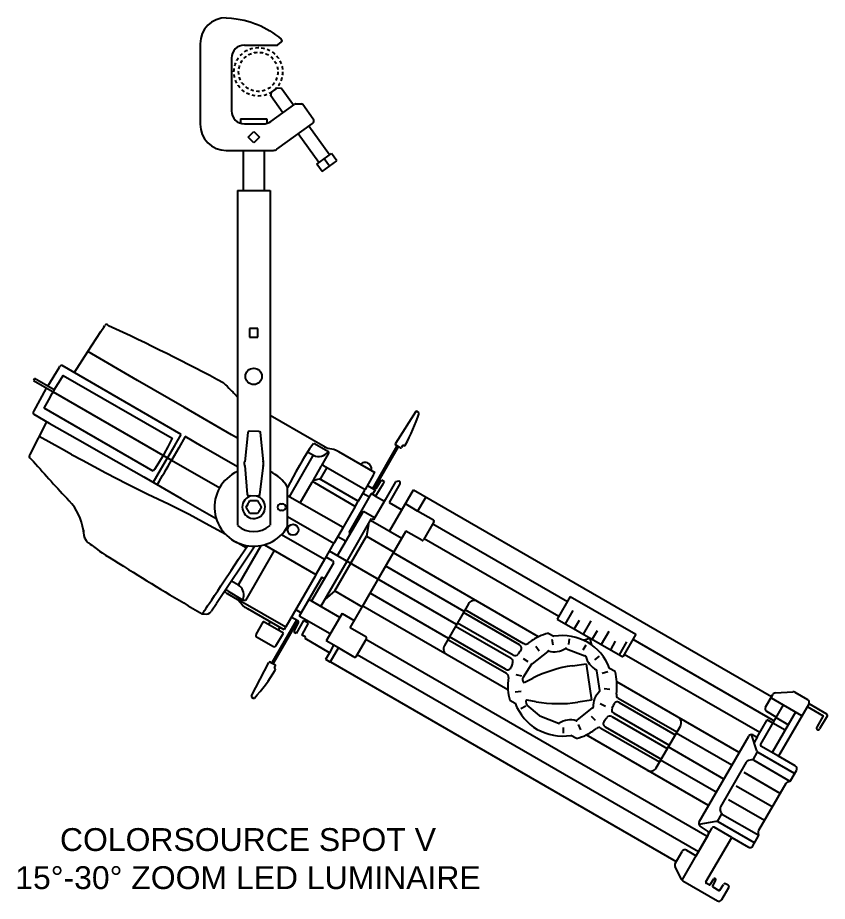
# Model space of a CAD drawing. Extents: x 5 to 346, y -5 to 215.
# Drawn here: x 7.89 to 38.89, y 102.77 to 136.63 of the extents above; entities that cross this region are included whole.
import ezdxf

# ---------------------------------------------------------------- set-up
doc = ezdxf.new("R2010")
doc.units = 0
doc.header["$LTSCALE"] = 0.5
doc.header["$MEASUREMENT"] = 0
doc.linetypes.add('CENTER', pattern=[2, 1.25, -0.25, 0.25, -0.25])
doc.linetypes.add('HIDDEN', pattern=[0.375, 0.25, -0.125])
doc.layers.get('0').update_dxf_attribs({"linetype": 'CONTINUOUS'})
doc.layers.add('RISER', color=7, linetype='CONTINUOUS')
doc.styles.add('ARIAL', font='arial.ttf')

# ---------------------------------------------------------------- blocks, each defined once
blk = doc.blocks.new('*U66')
at = {"layer": 'RISER'}
for p, q in [((-2.224, 1.075), (-2.224, -2.01)), ((-0.524, 1.025), (0.715, 1.025)), ((0.747, 1.037), (0.896, 1.145)), ((0.879, 1.246), (0.904, 1.213)), ((-1.024, 0.525), (-1.024, -1.495)), ((0.503, -0.78), (0.743, -0.607)), ((0.743, -0.607), (0.882, -0.63)), ((1.347, -1.275), (0.882, -0.63)), ((0.481, -0.92), (0.503, -0.78)), ((0.946, -1.565), (0.481, -0.92)), ((0.48, -1.9), (1.396, -1.24)), ((1.431, -1.229), (1.656, -1.229)), ((2.104, -1.808), (1.705, -1.254)), ((-0.674, -1.802), (0.326, -1.802)), ((-0.674, -1.802), (-0.674, -1.972)), ((-0.524, -1.995), (0.188, -1.995)), ((0.326, -1.802), (0.326, -1.972)), ((0.717, -2.962), (2.076, -1.983)), ((-0.38, -2.502), (-0.168, -2.29)), ((-0.168, -2.29), (0.045, -2.502)), ((2.724, -3.185), (1.932, -2.087)), ((-0.168, -2.715), (-0.38, -2.502)), ((0.045, -2.502), (-0.168, -2.715)), ((2.323, -3.475), (1.531, -2.376)), ((-1.224, -3.01), (0.571, -3.01)), ((-0.574, -3.01), (-0.574, -4.55)), ((0.226, -3.01), (0.226, -4.55)), ((2.239, -3.535), (2.807, -3.125)), ((2.728, -3.614), (2.523, -3.33)), ((3.012, -3.409), (2.807, -3.125)), ((2.444, -3.819), (2.239, -3.535)), ((2.444, -3.819), (3.012, -3.409)), ((-0.799, -4.55), (0.451, -4.55)), ((-0.799, -4.55), (-0.799, -17.374)), ((0.451, -4.55), (0.451, -17.374)), ((-6.022, -9.951), (-5.916, -9.788)), ((-5.916, -9.788), (-5.87, -9.716)), ((-5.727, -9.726), (-5.773, -9.696)), ((-6.518, -10.713), (-6.022, -9.951)), ((-0.01, -9.834), (-0.338, -9.834)), ((-0.338, -9.834), (-0.338, -10.162)), ((-0.01, -10.162), (-0.01, -9.834)), ((-0.338, -10.162), (-0.01, -10.162)), ((-7.046, -11.527), (-6.518, -10.713)), ((-8.057, -12.041), (-7.612, -11.309)), ((-7.612, -11.309), (-7.593, -11.278)), ((-2.954, -13.889), (-7.512, -11.257)), ((-8.562, -11.757), (-8.6, -11.822)), ((-8.6, -11.822), (-7.852, -12.254)), ((-8.56, -11.753), (-8.562, -11.757)), ((-7.81, -12.186), (-8.56, -11.753)), ((-8.597, -13.009), (-8.102, -12.115)), ((-7.809, -12.184), (-7.855, -12.258)), ((-8.613, -13.038), (-8.597, -13.009)), ((-8.59, -13.119), (-8.009, -13.456)), ((-4.018, -15.301), (-8.191, -12.891)), ((2.046, -14.08), (0.451, -13.16)), ((6.029, -13.019), (5.253, -14.243)), ((6.081, -13.007), (6.141, -13.045)), ((6.084, -13.009), (6.135, -13.041)), ((-8.736, -14.662), (-8.096, -13.405)), ((-0.398, -13.82), (-0.515, -14.941)), ((-0.399, -13.815), (-0.4, -13.815)), ((-0.399, -13.813), (-0.399, -13.813)), ((-0.337, -13.759), (0.015, -13.763)), ((-0.336, -13.759), (0.014, -13.763)), ((0.076, -13.817), (0.076, -13.818)), ((0.077, -13.82), (0.076, -13.82)), ((0.077, -13.82), (0.193, -14.941)), ((2.582, -14.39), (2.046, -14.08)), ((2.124, -14.223), (2.692, -14.551)), ((2.984, -14.489), (3.062, -14.534)), ((3.062, -14.534), (3.079, -14.544)), ((3.079, -14.544), (4.469, -15.346)), ((4.382, -15.958), (5.321, -14.331)), ((4.434, -15.988), (5.373, -14.361)), ((5.264, -14.295), (5.433, -14.402)), ((5.267, -14.297), (5.318, -14.329)), ((5.525, -14.327), (5.485, -14.391)), ((5.577, -14.316), (5.578, -14.316)), ((-8.763, -14.714), (-8.736, -14.662)), ((-8.749, -14.784), (-8.607, -14.927)), ((-3.318, -14.877), (-1.475, -15.941)), ((1.194, -16.277), (2.09, -14.724)), ((1.89, -14.561), (2.111, -14.689)), ((2.09, -14.724), (2.111, -14.689)), ((2.429, -15.081), (2.686, -14.636)), ((-0.513, -15.077), (-0.423, -16.192)), ((0.191, -15.077), (0.053, -16.196)), ((2.111, -15.644), (2.413, -15.12)), ((2.392, -15.579), (2.635, -15.158)), ((2.496, -15.078), (4.092, -16)), ((4.083, -14.962), (4.083, -14.963)), ((4.185, -14.984), (4.232, -15.011)), ((4.301, -15.089), (4.302, -15.088)), ((4.406, -15.456), (4.092, -16)), ((4.418, -15.434), (4.406, -15.456)), ((4.418, -15.434), (4.456, -15.368)), ((4.469, -15.346), (4.456, -15.368)), ((1.602, -16.513), (2.064, -15.714)), ((3.717, -16.648), (2.165, -15.752)), ((3.832, -16.449), (2.344, -15.59)), ((4.182, -15.843), (4.429, -15.985)), ((4.773, -15.791), (4.495, -16.253)), ((4.51, -15.965), (4.716, -15.631)), ((4.716, -15.631), (4.82, -15.691)), ((4.82, -15.691), (4.773, -15.791)), ((5.256, -15.713), (4.861, -16.395)), ((5.02, -16.496), (5.433, -15.782)), ((5.377, -15.68), (5.256, -15.713)), ((5.411, -15.7), (5.377, -15.68)), ((-0.424, -16.191), (-0.423, -16.191)), ((-0.423, -16.193), (-0.423, -16.192)), ((-0.01, -16.251), (-0.362, -16.248)), ((-0.011, -16.251), (-0.361, -16.247)), ((0.052, -16.196), (0.053, -16.196)), ((0.052, -16.197), (0.052, -16.198)), ((1.126, -17.424), (1.126, -15.927)), ((3.247, -17.462), (1.126, -16.238)), ((4.328, -16.156), (3.465, -17.65)), ((3.841, -16.433), (4.079, -16.021)), ((4.01, -16.142), (4.255, -16.283)), ((4.079, -16.021), (4.083, -16.015)), ((4.083, -16.015), (4.086, -16.009)), ((4.092, -16), (4.086, -16.009)), ((4.495, -16.253), (4.328, -16.156)), ((4.479, -16.014), (4.379, -16.186)), ((5.943, -16.019), (19.654, -23.935)), ((-0.462, -16.675), (-0.39, -16.55)), ((-0.318, -16.425), (-0.174, -16.425)), ((0.865, -16.55), (0.927, -16.55)), ((3.734, -16.619), (3.832, -16.449)), ((3.832, -16.449), (3.841, -16.433)), ((4.861, -16.395), (4.419, -17.161)), ((4.495, -16.253), (4.831, -16.447)), ((5.018, -16.501), (5.503, -16.781)), ((6.1, -16.826), (5.633, -16.556)), ((6.411, -16.289), (6.1, -16.826)), ((-0.029, -16.925), (-0.174, -16.925)), ((0.115, -16.675), (0.043, -16.8)), ((0.927, -16.8), (0.865, -16.8)), ((3.041, -18.532), (4.025, -16.827)), ((3.717, -16.648), (3.283, -17.4)), ((3.734, -16.619), (3.717, -16.648)), ((4.025, -16.827), (4.449, -17.072)), ((6.707, -17.176), (6.1, -16.826)), ((2.898, -18.067), (1.126, -17.045)), ((3.401, -18.741), (4.34, -17.115)), ((4.301, -17.182), (5.496, -17.872)), ((4.34, -17.115), (4.419, -17.161)), ((6.725, -17.244), (6.33, -17.928)), ((-6.711, -17.489), (-6.711, -17.459)), ((-6.695, -17.615), (-6.695, -17.577)), ((-6.695, -17.615), (-6.695, -17.577)), ((-6.695, -17.591), (-6.695, -17.615)), ((-6.695, -17.591), (-6.695, -17.615)), ((-6.692, -17.588), (-6.693, -17.565)), ((-6.693, -17.565), (-6.693, -17.615)), ((-6.693, -17.57), (-6.692, -17.588)), ((-6.692, -17.59), (-6.693, -17.57)), ((3.247, -17.462), (2.91, -18.047)), ((3.268, -17.426), (3.247, -17.462)), ((3.273, -17.418), (3.268, -17.426)), ((3.283, -17.4), (3.273, -17.418)), ((4.226, -17.344), (4.141, -17.794)), ((5.656, -17.596), (4.547, -19.517)), ((5.029, -17.602), (5.496, -17.872)), ((6.262, -17.946), (5.656, -17.596)), ((6.683, -17.318), (11.839, -20.295)), ((-6.693, -17.615), (-6.693, -17.652)), ((2.539, -18.688), (0.888, -17.735)), ((3.301, -17.961), (3.045, -17.813)), ((3.465, -17.65), (3.519, -17.682)), ((3.546, -18.824), (4.141, -17.794)), ((4.141, -17.794), (5.155, -18.38)), ((11.507, -20.871), (6.35, -17.893)), ((-0.127, -18.175), (-1.598, -20.372)), ((-0.461, -18.235), (-0.871, -18.002)), ((-0.74, -19.627), (0.111, -18.153)), ((-0.461, -18.235), (-0.401, -18.158)), ((0.234, -18.119), (2.21, -19.26)), ((2.56, -18.652), (2.898, -18.067)), ((2.905, -18.054), (2.898, -18.067)), ((2.91, -18.047), (2.905, -18.054)), ((0.614, -18.338), (-0.489, -20.248)), ((2.842, -18.729), (2.597, -18.588)), ((7.593, -21.178), (2.724, -18.368)), ((10.736, -21.642), (5.174, -18.43)), ((2.876, -18.818), (2.037, -20.272)), ((2.539, -18.688), (2.21, -19.26)), ((2.397, -20.48), (3.401, -18.741)), ((2.553, -18.665), (2.539, -18.688)), ((2.56, -18.652), (2.553, -18.665)), ((2.932, -19.888), (3.546, -18.824)), ((7.886, -20.67), (4.882, -18.935)), ((2.189, -19.296), (2.184, -19.304)), ((2.21, -19.26), (2.189, -19.296)), ((-0.761, -19.662), (-1.022, -19.511)), ((-0.74, -19.627), (-0.761, -19.662)), ((2.174, -19.322), (1.051, -21.266)), ((2.434, -19.355), (1.572, -20.849)), ((2.184, -19.304), (2.174, -19.322)), ((2.434, -19.355), (2.533, -19.412)), ((3.518, -21.299), (4.577, -19.465)), ((4.547, -19.517), (3.998, -20.468)), ((-1.19, -19.872), (-1.194, -19.87)), ((-0.589, -20.235), (-1.144, -19.914)), ((2.932, -19.888), (2.548, -20.219)), ((2.932, -19.888), (3.982, -20.495)), ((-1.186, -19.988), (-0.796, -20.213)), ((-0.822, -20.191), (-0.831, -20.184)), ((-0.675, -20.27), (1.051, -21.266)), ((3.124, -20.9), (1.938, -20.215)), ((7.286, -21.709), (4.282, -19.975)), ((11.949, -20.104), (11.45, -20.968)), ((11.949, -20.104), (14.455, -21.55)), ((-1.602, -20.378), (-1.795, -20.666)), ((-0.419, -20.563), (-0.497, -20.518)), ((-0.419, -20.563), (-0.497, -20.518)), ((-0.419, -20.563), (-0.402, -20.573)), ((0.988, -21.376), (-0.402, -20.573)), ((1.435, -20.602), (1.645, -20.723)), ((9.561, -23.677), (3.999, -20.465)), ((8.053, -20.381), (7.128, -21.983)), ((10.172, -21.908), (7.922, -20.608)), ((12.045, -20.638), (11.753, -21.143)), ((-2.144, -20.765), (-2.07, -20.769)), ((-2.142, -20.762), (-2.143, -20.763)), ((1.515, -21.034), (1.267, -20.892)), ((2.758, -21.534), (1.572, -20.849)), ((3.209, -20.754), (3.677, -21.024)), ((10.009, -21.958), (7.859, -20.717)), ((11.45, -20.968), (13.956, -22.415)), ((0.191, -21.06), (-0.086, -21.56)), ((0.966, -21.507), (0.191, -21.06)), ((0.455, -21.068), (0.392, -21.176)), ((1.467, -21.007), (0.522, -22.642)), ((1.518, -21.037), (0.574, -22.672)), ((0.827, -21.283), (0.764, -21.391)), ((1, -21.354), (1.039, -21.288)), ((1.051, -21.266), (1.039, -21.288)), ((1.384, -21.413), (1.538, -21.114)), ((1.739, -21.023), (1.453, -21.518)), ((1.918, -21.127), (1.664, -21.567)), ((1.918, -21.127), (1.739, -21.023)), ((4.124, -21.649), (3.518, -21.299)), ((9.682, -22.476), (7.553, -21.247)), ((9.757, -22.346), (7.628, -21.117)), ((12.286, -21.018), (12.099, -21.343)), ((12.736, -21.037), (12.444, -21.542)), ((-0.061, -21.642), (0.587, -22.016)), ((0.671, -21.996), (0.966, -21.507)), ((1, -21.354), (0.988, -21.376)), ((1.453, -21.518), (1.407, -21.492)), ((1.791, -21.714), (1.823, -21.659)), ((9.471, -22.889), (7.322, -21.648)), ((11.107, -21.504), (11.319, -21.626)), ((12.977, -21.417), (12.79, -21.741)), ((13.427, -21.436), (13.135, -21.941)), ((14.455, -21.55), (13.956, -22.415)), ((2.724, -22.253), (1.791, -21.714)), ((3.073, -22.07), (2.605, -21.8)), ((2.886, -21.962), (2.724, -22.253)), ((3.747, -22.402), (4.142, -21.718)), ((17.191, -29.297), (4.122, -21.752)), ((9.509, -23.055), (7.259, -21.756)), ((11.298, -21.963), (11.25, -21.748)), ((11.888, -21.943), (11.921, -21.725)), ((12.436, -21.779), (12.697, -21.701)), ((12.445, -22.139), (12.555, -21.948)), ((12.697, -21.701), (12.761, -21.967)), ((13.668, -21.816), (13.481, -22.14)), ((13.826, -22.34), (14.118, -21.835)), ((14.345, -21.741), (19.751, -24.863)), ((2.724, -22.253), (2.58, -22.513)), ((2.758, -22.616), (3.073, -22.07)), ((2.763, -22.607), (3.073, -22.07)), ((3.679, -22.42), (3.073, -22.07)), ((3.79, -22.328), (16.858, -29.873)), ((11.086, -22.205), (10.49, -22.678)), ((10.755, -22.196), (10.632, -22.012)), ((11.8, -22.1), (12.507, -22.38)), ((19.202, -25.313), (14.012, -22.317)), ((-0.26, -23.912), (0.412, -22.627)), ((0.463, -22.611), (0.64, -22.704)), ((0.466, -22.613), (0.519, -22.641)), ((2.758, -22.616), (2.58, -22.513)), ((2.758, -22.616), (2.583, -22.515)), ((2.763, -22.607), (16.006, -30.254)), ((10.334, -22.609), (10.153, -22.483)), ((12.027, -22.752), (12.554, -22.674)), ((12.554, -22.674), (12.761, -24.074)), ((12.893, -22.524), (13.065, -22.386)), ((0.621, -22.821), (0.656, -22.755)), ((0.637, -22.872), (0.638, -22.872)), ((10.466, -22.689), (10.133, -23.212)), ((12.956, -22.945), (13.067, -23.698)), ((13.171, -23.044), (13.381, -22.978)), ((13.664, -22.98), (13.452, -22.858)), ((10.092, -23.148), (9.877, -23.096)), ((10.119, -23.28), (10.129, -23.348)), ((10.128, -23.343), (10.127, -23.339)), ((10.201, -23.386), (10.51, -23.231)), ((13.24, -23.631), (13.461, -23.645)), ((18.418, -26.077), (13.73, -23.37)), ((-0.244, -23.962), (-0.181, -23.995)), ((-0.241, -23.964), (-0.188, -23.992)), ((10.061, -23.737), (9.843, -23.767)), ((13.782, -23.992), (16.032, -25.291)), ((19.421, -24.339), (19.699, -23.858)), ((20.818, -24.671), (19.653, -23.998)), ((19.799, -23.795), (20.468, -23.751)), ((20.539, -23.767), (21.031, -24.052)), ((9.627, -24.067), (9.839, -24.189)), ((10.247, -24.298), (10.054, -24.405)), ((10.244, -24.129), (10.254, -24.198)), ((10.245, -24.135), (10.246, -24.139)), ((10.288, -24.259), (10.758, -24.663)), ((10.643, -24.132), (10.302, -24.073)), ((12.205, -24.842), (12.801, -24.369)), ((12.761, -24.074), (12.234, -24.152)), ((13.093, -24.202), (13.293, -24.296)), ((13.82, -24.158), (15.969, -25.399)), ((20.101, -24.257), (19.231, -25.764)), ((21.077, -24.222), (19.923, -26.221)), ((10.784, -24.667), (11.491, -24.947)), ((12.748, -24.681), (12.9, -24.841)), ((13.534, -24.7), (15.663, -25.93)), ((13.609, -24.571), (15.738, -25.8)), ((19.833, -24.721), (19.467, -24.509)), ((20.575, -24.53), (19.68, -26.081)), ((12.252, -25.002), (12.336, -25.206)), ((19.103, -25.485), (19.483, -24.827)), ((19.699, -24.952), (19.483, -24.827)), ((20.174, -25.224), (19.7, -24.95)), ((20.174, -25.224), (19.7, -24.95)), ((20.295, -25.015), (19.821, -24.741)), ((11.674, -25.122), (11.678, -25.342)), ((13.119, -25.139), (15.369, -26.438)), ((13.282, -25.089), (15.432, -26.33)), ((15.238, -26.666), (16.163, -25.064)), ((18.137, -26.564), (16.007, -25.334)), ((19.089, -26.014), (18.881, -25.39)), ((12.184, -25.543), (11.972, -25.42)), ((17.243, -28.112), (12.555, -25.405)), ((16.883, -28.736), (18.778, -25.453)), ((18.943, -25.404), (19.103, -25.485)), ((19.103, -25.485), (18.982, -25.694)), ((17.83, -27.094), (15.701, -25.865)), ((19.923, -26.221), (19.249, -25.832)), ((17.537, -27.603), (15.407, -26.373)), ((18.888, -26.361), (18.768, -26.387)), ((19.094, -26.075), (18.947, -26.331)), ((18.977, -26.375), (20.358, -27.172)), ((20.536, -26.886), (19.145, -26.083)), ((20.562, -26.59), (19.923, -26.221)), ((18.686, -26.447), (17.698, -28.159)), ((19.982, -27.644), (18.604, -26.848)), ((20.393, -27.132), (20.608, -26.761)), ((19.682, -28.163), (18.304, -27.368)), ((20.205, -27.259), (19.16, -29.068)), ((20.281, -27.2), (20.317, -27.191)), ((19.382, -28.683), (18.004, -27.888)), ((17.739, -28.423), (17.57, -28.715)), ((17.724, -28.377), (17.687, -28.26)), ((17.526, -28.722), (16.871, -28.833)), ((19.002, -29.541), (17.609, -28.737)), ((17.781, -28.447), (19.161, -29.244)), ((16.225, -30.969), (17.385, -28.96)), ((17.183, -29.073), (16.923, -28.903)), ((18.127, -29.331), (17.453, -28.942)), ((16.767, -30.031), (17.224, -29.24)), ((17.142, -31.038), (18.127, -29.331)), ((18.127, -29.331), (18.766, -29.7)), ((18.937, -29.654), (19.145, -29.295)), ((19.157, -29.2), (19.147, -29.163)), ((15.965, -30.326), (16.231, -29.865)), ((16.401, -29.82), (16.767, -30.031)), ((16.205, -30.94), (15.961, -30.443)), ((16.006, -30.254), (15.979, -30.301)), ((16.255, -30.994), (17.578, -31.758)), ((17.266, -31.145), (17.153, -31.079)), ((17.306, -31.134), (17.438, -30.92)), ((17.512, -30.963), (17.392, -31.184)), ((17.679, -31.349), (17.814, -31.128)), ((17.996, -31.165), (17.895, -31.107)), ((17.403, -31.224), (17.638, -31.36)), ((17.749, -31.712), (18.019, -31.245))]:
    blk.add_line(p, q, dxfattribs=at)
at = {"layer": 'RISER', "linetype": 'Continuous'}
for p, q in [((5.029, -17.602), (5.943, -16.019)), ((3.209, -20.754), (2.605, -21.8))]:
    blk.add_line(p, q, dxfattribs=at)
at = {"layer": 'RISER', "linetype": 'CENTER'}
blk.add_line((1.823, -21.659), (1.664, -21.567), dxfattribs=at)
at = {"layer": 'RISER'}
for points in [[(-1.224, 2.075), (-1.027, 2.056), (-0.849, 2.033), (-0.687, 2.006), (-0.538, 1.975), (-0.4, 1.94), (-0.27, 1.901), (-0.146, 1.857), (-0.025, 1.809), (0.094, 1.757), (0.212, 1.699), (0.328, 1.637), (0.443, 1.57), (0.556, 1.498), (0.666, 1.42), (0.774, 1.336), (0.879, 1.246)], [(21.018, -24.321), (21.631, -24.675), (21.381, -25.108)], [(21.086, -24.205), (21.757, -24.593)], [(21.779, -24.681), (21.495, -25.174)], [(21.757, -24.593), (21.788, -24.633)], [(21.788, -24.633), (21.779, -24.681)]]:
    blk.add_lwpolyline(points, dxfattribs=at)
at = {"layer": 'RISER', "flags": 128}
for points in [[(-0.799, -14.038), (-1.028, -13.905), (-2.824, -12.865), (-4.619, -11.824), (-6.522, -10.72)], [(-7.809, -12.184), (-7.659, -11.944), (-7.506, -11.699), (-7.463, -11.631), (-3.29, -14.04), (-3.464, -14.367), (-3.603, -14.628), (-3.632, -14.682)], [(-1.318, -11.926), (-1.299, -11.944), (-1.255, -11.985), (-1.193, -12.044), (-1.12, -12.116), (-1.043, -12.195), (-1.011, -12.228), (-0.976, -12.265), (-0.947, -12.297), (-0.896, -12.352), (-0.799, -12.464)], [(-8.191, -12.891), (-8.02, -12.568), (-7.886, -12.317), (-7.855, -12.258), (-3.318, -14.877)], [(-8.009, -13.456), (-6.914, -14.078), (-5.819, -14.702), (-4.383, -15.522), (-2.947, -16.345), (-1.606, -17.116)], [(-7.148, -14.658), (-7.529, -14.445), (-8.383, -13.968)], [(-3.461, -14.781), (-3.198, -14.321), (-2.954, -13.889)], [(-2.797, -13.973), (-3.045, -14.407), (-3.31, -14.868)], [(-0.799, -15.129), (-2.171, -14.336), (-2.797, -13.973)], [(2.114, -14.235), (2.046, -14.324), (1.962, -14.447), (1.862, -14.604), (1.777, -14.745), (1.684, -14.903), (1.584, -15.077), (1.445, -15.327), (1.122, -15.919)], [(2.537, -14.372), (2.661, -14.414), (2.815, -14.442), (2.9, -14.459), (2.984, -14.489)], [(-7.148, -14.658), (-6.727, -14.881), (-5.83, -15.358), (-5.015, -15.785), (-4.228, -16.177), (-3.435, -16.556), (-2.648, -16.948), (-1.873, -17.365), (-1.246, -17.715)], [(-4.02, -15.729), (-3.736, -15.249), (-3.469, -14.79)], [(-3.638, -14.693), (-3.823, -14.989), (-3.976, -15.234), (-4.018, -15.301)], [(2.413, -15.12), (2.414, -15.118), (2.42, -15.103)], [(2.42, -15.103), (2.42, -15.101), (2.429, -15.081)], [(2.064, -15.714), (2.084, -15.683), (2.091, -15.674)], [(2.091, -15.674), (2.099, -15.663), (2.111, -15.644)], [(2.165, -15.752), (2.129, -15.726), (2.124, -15.722)], [(2.145, -15.639), (2.232, -15.617), (2.392, -15.579)], [(-6.693, -17.615), (-6.693, -17.627), (-6.692, -17.627), (-6.691, -17.614), (-6.691, -17.602)], [(-6.508, -18.036), (-6.497, -18.045), (-6.439, -18.091), (-6.377, -18.14), (-6.31, -18.191), (-6.159, -18.301), (-6.074, -18.361), (-5.981, -18.424), (-5.844, -18.514), (-5.69, -18.612), (-5.525, -18.714), (-5.351, -18.822), (-5.165, -18.937), (-4.962, -19.064)], [(-2.143, -20.763), (-2.143, -20.764), (-2.135, -20.75), (-2.11, -20.718), (-2.088, -20.686), (-2.058, -20.64), (-2.01, -20.568), (-1.977, -20.52), (-1.938, -20.463), (-1.867, -20.36), (-1.774, -20.224), (-1.669, -20.068), (-1.551, -19.888), (-1.427, -19.694), (-1.3, -19.498), (-1.038, -19.1), (-0.75, -18.667), (-0.461, -18.235)], [(-1.194, -19.87), (-1.216, -19.862), (-1.238, -19.862), (-1.255, -19.869), (-1.264, -19.876), (-1.272, -19.884), (-1.273, -19.886), (-1.274, -19.888), (-1.275, -19.888), (-1.275, -19.888), (-1.275, -19.888), (-1.28, -19.896), (-1.284, -19.902)], [(-1.242, -19.948), (-1.214, -19.968), (-1.186, -19.988)], [(-0.831, -20.184), (-0.832, -20.184), (-0.832, -20.184), (-0.831, -20.184), (-0.829, -20.185), (-0.822, -20.188), (-0.786, -20.208), (-0.675, -20.27)], [(-0.828, -20.185), (-0.831, -20.184), (-0.832, -20.184), (-0.832, -20.184), (-0.832, -20.184), (-0.831, -20.184), (-0.831, -20.184)], [(-0.497, -20.518), (-0.497, -20.518), (-0.6, -20.434), (-0.692, -20.325), (-0.783, -20.224), (-0.828, -20.186)], [(-0.675, -20.27), (-0.779, -20.211), (-0.791, -20.205)], [(-0.489, -20.248), (-0.507, -20.256), (-0.536, -20.252), (-0.561, -20.245), (-0.575, -20.24), (-0.589, -20.235), (-0.589, -20.235)]]:
    blk.add_lwpolyline(points, dxfattribs=at)
at = {"layer": 'RISER', "linetype": 'HIDDEN'}
for radius in [0.93, 0.75]:
    blk.add_circle((0, 0), radius, dxfattribs=at)
at = {"layer": 'RISER'}
for centre, radius in [((-0.174, -11.668), 0.315), ((1.334, -17.546), 0.211)]:
    blk.add_circle(centre, radius, dxfattribs=at)
for centre, radius, start, end in [((-1.224, 1.075), 1, 90, 180), ((-0.524, 0.525), 0.5, 90, 180), ((0.715, 1.075), 0.05, 270, 309.8056), ((0.864, 1.183), 0.05, 309.8056, 37.5798), ((1.431, -1.289), 0.06, 90, 125.7855), ((1.656, -1.289), 0.06, 35.7855, 90), ((-0.524, -1.495), 0.5, 180, 270), ((-1.224, -2.01), 1, 180, 270), ((0.188, -1.495), 0.5, 270, 305.7855), ((2.003, -1.881), 0.125, 305.7855, 35.7855), ((0.571, -2.76), 0.25, 270, 305.7855), ((-5.811, -9.754), 0.07, 57.0212, 147), ((-40.018, -83.938), 81.751, 61.74155, 65.19997), ((-7.542, -11.308), 0.06, 59.9961, 148.9964), ((-7.542, -11.308), 0.0599, 59.8846, 148.8931), ((-8.56, -13.067), 0.0599, 151.1069, 240.1154), ((-8.56, -13.067), 0.06, 151, 240), ((-0.489, -10.947), 6.98, 331.2592, 342.2457), ((6.061, -13.039), 0.0375, 57.619, 147.619), ((6.121, -13.077), 0.0375, 2.7784, 57.619), ((2.317, -14.288), 0.45, 242.697, 324.8947), ((2.609, -14.588), 0.0906, 327.4747, 23.5989), ((5.284, -14.263), 0.0375, 147.619, 237.619), ((5.453, -14.371), 0.0375, 237.619, 327.619), ((5.557, -14.347), 0.0375, 57.619, 147.619), ((5.598, -14.285), 0.0375, 237.619, 330.8842), ((-8.711, -14.74), 0.0581, 153.01, 229.113), ((-132.195, 59.541), 148.82, 329.57733, 329.99642), ((31.592, 20.257), 53.422, 221.1933, 223.3722), ((2.461, -15.132), 0.0605, 57.1891, 122.5507), ((4.087, -15.208), 0.247, 90.8571, 133.1157), ((4.086, -15.21), 0.247, 66.217, 90.6029), ((4.086, -15.21), 0.247, 29.3971, 53.783), ((4.087, -15.208), 0.247, 346.8843, 29.1429), ((-0.174, -16.675), 1.5, 114.6243, 330.0736), ((-0.174, -16.675), 1.5, 29.9264, 65.3757), ((-0.174, -16.675), 1.5, 29.9264, 43.8697), ((2.087, -15.776), 0.0663, 55.152, 110.303), ((2.134, -15.685), 0.0472, 76.1314, 118.9481), ((5.381, -15.752), 0.06, 330, 60), ((-0.174, -16.675), 0.437, 102.8032, 180), ((4.459, -15.933), 0.06, 240, 328.2508), ((-8.776, -17.868), 2.103, 8.1231, 43.1188), ((-0.174, -16.675), 0.437, 180, 76.0396), ((0.865, -16.675), 0.125, 90, 270), ((0.927, -16.675), 0.125, 270, 90), ((6.682, -17.219), 0.05, 330, 60), ((-0.174, -16.675), 0.938, 228.1897, 311.8103), ((-6.193, -17.651), 0.5, 179.9997, 228.9747), ((3.331, -17.909), 0.06, 240, 330), ((6.287, -17.903), 0.05, 240, 330), ((-6.395, -17.818), 0.246, 239.0253, 242.593), ((-6.396, -17.82), 0.243, 239.155, 242.5648), ((2.824, -18.788), 0.06, 330, 60), ((46.955, 63.762), 97.752, 237.91884, 239.84895), ((-1.276, -19.998), 0.06, 54.87, 146.2), ((-1.232, -19.965), 0.102, 30.1111, 65.9457), ((-1.002, -20.041), 0.449, 346.5777, 57.4496), ((-0.841, -20.204), 0.0226, 53.4352, 62.1678), ((-0.785, -20.137), 0.22, 333.4488, 357.8943), ((8.269, -20.506), 0.25, 60, 150), ((-2.004, -20.527), 0.251, 254.711, 326.2844), ((1.485, -21.086), 0.06, 332.7492, 60), ((-0.031, -21.588), 0.0614, 152.286, 241.2859), ((1.437, -21.44), 0.06, 152.7492, 240), ((4.099, -21.693), 0.05, 330, 60), ((11.646, -23.523), 2.09, 115.7974, 128.8201), ((11.646, -23.523), 2.09, 104.9361, 115.7974), ((11.646, -23.523), 1.925, 20.2258, 99.7742), ((0.619, -21.964), 0.0612, 238.0589, 327.9333), ((7.344, -22.108), 0.25, 150, 240), ((9.936, -22.083), 0.145, 319.8855, 60), ((10.244, -21.782), 0.145, 240, 308.8201), ((9.829, -22.221), 0.145, 240, 324.351), ((11.646, -23.523), 2.09, 139.8855, 144.351), ((11.111, -22.208), 0.025, 73.2287, 173.4034), ((11.339, -21.45), 0.767, 253.2287, 303.5781), ((11.777, -22.11), 0.025, 23.4034, 123.5781), ((0.446, -22.644), 0.0375, 62.381, 152.381), ((3.704, -22.377), 0.05, 240, 330), ((11.646, -23.523), 2.09, 155.649, 160.1145), ((9.609, -22.602), 0.145, 335.649, 60), ((10.487, -22.703), 0.025, 83.4034, 147.5295), ((12.517, -22.403), 0.025, 13.2287, 113.4034), ((13.288, -22.221), 0.767, 193.2287, 243.5781), ((-5.314, -19.303), 6.98, 317.7543, 328.7408), ((0.655, -22.838), 0.0375, 152.381, 242.381), ((0.621, -22.905), 0.0375, 329.1158, 62.381), ((0.623, -22.737), 0.0375, 332.381, 62.381), ((9.544, -22.763), 0.145, 240, 340.1145), ((12.761, -27.718), 5.02, 98.4034, 116.6344), ((12.936, -22.93), 0.025, 323.4034, 63.5781), ((11.646, -23.523), 2.09, 4.2026, 15.0639), ((9.437, -23.181), 0.145, 351.1799, 60), ((11.646, -23.523), 2.09, 171.1799, 184.2026), ((10.218, -23.265), 0.1, 147.5295, 188.4034), ((10.178, -23.341), 0.05, 188.4034, 296.6344), ((11.646, -23.523), 2.09, 184.2026, 195.0639), ((11.646, -23.523), 2.09, 351.1799, 4.2026), ((-0.227, -23.929), 0.0375, 152.381, 242.381), ((-0.164, -23.962), 0.0375, 242.381, 297.2216), ((13.594, -24.295), 0.767, 133.2287, 183.5781), ((13.052, -23.718), 0.025, 313.2287, 53.4034), ((13.854, -23.866), 0.145, 171.1799, 240), ((19.638, -24.024), 0.03, 60, 150), ((19.807, -23.92), 0.125, 93.8095, 150), ((20.476, -23.876), 0.125, 60, 93.8095), ((11.646, -23.523), 1.925, 200.2258, 279.7742), ((10.294, -24.122), 0.05, 80.1724, 188.4034), ((10.353, -24.183), 0.1, 188.4034, 229.2773), ((11.5, -19.186), 5.02, 260.1724, 278.4034), ((12.804, -24.344), 0.025, 263.4034, 3.5781), ((11.646, -23.523), 2.09, 335.649, 340.1145), ((13.747, -24.284), 0.145, 60, 160.1145), ((19.53, -24.401), 0.125, 150, 240), ((20.969, -24.16), 0.125, 330, 60), ((10.774, -24.644), 0.025, 229.2773, 293.4034), ((13.462, -24.826), 0.145, 60, 144.351), ((13.682, -24.445), 0.145, 155.649, 240), ((11.514, -24.937), 0.025, 203.4034, 303.5781), ((11.952, -25.597), 0.767, 73.2287, 123.5781), ((12.18, -24.839), 0.025, 253.2287, 353.4034), ((13.355, -24.963), 0.145, 139.8855, 240), ((11.646, -23.523), 2.09, 319.8855, 324.351), ((15.947, -24.939), 0.25, 330, 60), ((11.646, -23.523), 2.09, 295.7974, 308.8201), ((13.047, -25.265), 0.145, 60, 128.8201), ((18.887, -25.515), 0.125, 63, 150), ((21.438, -25.141), 0.0656, 150, 330), ((11.646, -23.523), 2.09, 284.9361, 295.7974), ((19.207, -25.974), 0.125, 198.4581, 240), ((19.274, -25.789), 0.05, 150, 240), ((18.795, -26.509), 0.125, 102.3439, 150), ((18.915, -26.483), 0.125, 60, 102.3439), ((15.022, -26.541), 0.25, 240, 330), ((20.499, -26.699), 0.125, 330, 60), ((20.313, -27.321), 0.125, 105, 150), ((20.285, -27.07), 0.125, 285, 330), ((17.806, -28.222), 0.125, 150, 197.6561), ((17.843, -28.339), 0.125, 197.6561, 240), ((16.991, -28.798), 0.125, 150, 237), ((17.547, -28.845), 0.125, 60, 99.565), ((17.115, -29.177), 0.125, 330, 57), ((17.428, -28.985), 0.05, 60, 150), ((19.268, -29.131), 0.125, 150, 195), ((19.037, -29.232), 0.125, 330, 15), ((18.829, -29.592), 0.125, 240, 330), ((16.339, -29.928), 0.125, 60, 150), ((16.073, -30.388), 0.125, 150, 206.1905), ((16.318, -30.885), 0.125, 206.1905, 240), ((16.318, -30.885), 0.125, 206.1905, 240), ((17.168, -31.053), 0.03, 150, 240), ((17.281, -31.119), 0.03, 240, 328.6122), ((17.474, -30.942), 0.0427, 331.4957, 148.5043), ((17.865, -31.159), 0.06, 60, 148.5319), ((17.418, -31.198), 0.03, 151.3878, 240), ((17.653, -31.334), 0.03, 240, 328.6438), ((17.966, -31.217), 0.06, 327.704, 60), ((17.641, -31.649), 0.125, 240, 330)]:
    blk.add_arc(centre, radius, start, end, dxfattribs=at)
at = {"layer": 'RISER', "extrusion": (0, 0, -1)}
for centre, major_axis, ratio, start_param, end_param in [((-0.337, -13.822), (-0.0604, 0.0176), 0.988785, 6.131077, 7.583017), ((-0.399, -13.815), (0.00093, 0.00749), 0.069473, 4.704435, 4.910558), ((0.014, -13.825), (-0.0607, -0.0164), 0.988785, 1.841761, 3.2937), ((0.076, -13.82), (-0.00078, 0.00751), 0.069473, 1.372627, 1.57875), ((-0.423, -16.191), (-0.00078, 0.00751), 0.069473, 4.51422, 4.720343), ((-0.361, -16.185), (-0.0607, -0.0164), 0.988785, 4.983354, 6.435293), ((-0.01, -16.189), (-0.0604, 0.0176), 0.988785, 2.989485, 4.441424), ((0.052, -16.196), (0.00093, 0.00749), 0.069473, 1.562842, 1.768966)]:
    blk.add_ellipse(centre, major_axis=major_axis, ratio=ratio, start_param=start_param, end_param=end_param, dxfattribs=at)
at = {"layer": 'RISER'}
for points, knots in [([(-0.4, -13.815), (-0.4, -13.815), (-0.399, -13.814), (-0.399, -13.813), (-0.399, -13.813)], [0, 0, 0, 0, 0.249343, 1, 1, 1, 1]), ([(0.076, -13.817), (0.076, -13.818), (0.076, -13.818), (0.076, -13.819), (0.077, -13.82)], [0, 0, 0, 0, 0.251155, 1, 1, 1, 1]), ([(-0.51, -15.102), (-0.512, -15.095), (-0.516, -15.082), (-0.52, -15.055), (-0.524, -15.022), (-0.523, -14.988), (-0.52, -14.951), (-0.515, -14.931), (-0.512, -14.917)], [0, 0, 0, 0, 0.148198, 0.266623, 0.443454, 0.621103, 0.744676, 1, 1, 1, 1]), ([(0.188, -15.102), (0.19, -15.095), (0.194, -15.082), (0.199, -15.055), (0.202, -15.022), (0.201, -14.988), (0.198, -14.951), (0.194, -14.931), (0.19, -14.917)], [0, 0, 0, 0, 0.148198, 0.266623, 0.443454, 0.621103, 0.744676, 1, 1, 1, 1]), ([(-0.423, -16.193), (-0.423, -16.193), (-0.423, -16.192), (-0.424, -16.191), (-0.424, -16.191)], [0, 0, 0, 0, 0.251121, 1, 1, 1, 1]), ([(0.053, -16.196), (0.052, -16.196), (0.052, -16.197), (0.052, -16.197), (0.052, -16.198)], [0, 0, 0, 0, 0.2493115, 1, 1, 1, 1]), ([(-0.39, -16.55), (-0.388, -16.547), (-0.364, -16.505), (-0.34, -16.464), (-0.318, -16.425)], [0, 0, 0, 0, 0.070214, 1, 1, 1, 1]), ([(-0.174, -16.425), (-0.17, -16.425), (-0.121, -16.425), (-0.074, -16.425), (-0.029, -16.425)], [0, 0, 0, 0, 0.070211, 1, 1, 1, 1]), ([(-0.029, -16.425), (-0.011, -16.457), (0.013, -16.498), (0.037, -16.54), (0.043, -16.55)], [0, 0, 0, 0, 0.768151, 1, 1, 1, 1]), ([(0.043, -16.55), (0.062, -16.584), (0.087, -16.626), (0.11, -16.667), (0.115, -16.675)], [0, 0, 0, 0, 0.788999, 1, 1, 1, 1]), ([(-0.39, -16.8), (-0.396, -16.79), (-0.42, -16.748), (-0.444, -16.707), (-0.462, -16.675)], [0, 0, 0, 0, 0.231849, 1, 1, 1, 1]), ([(-0.318, -16.925), (-0.323, -16.917), (-0.346, -16.876), (-0.371, -16.834), (-0.39, -16.8)], [0, 0, 0, 0, 0.211001, 1, 1, 1, 1]), ([(-0.174, -16.925), (-0.177, -16.925), (-0.226, -16.925), (-0.273, -16.925), (-0.318, -16.925)], [0, 0, 0, 0, 0.070214, 1, 1, 1, 1]), ([(0.043, -16.8), (0.041, -16.803), (0.017, -16.845), (-0.007, -16.887), (-0.029, -16.925)], [0, 0, 0, 0, 0.070214, 1, 1, 1, 1])]:
    blk.add_open_spline(points, degree=3, knots=knots, dxfattribs=at)
for p in [(18.172, -26.503), (18.172, -26.503), (17.153, -31.079)]:
    blk.add_point(p, dxfattribs=at)
at = {"layer": 'RISER', "color": 1, "insert": (-0.393, -28.975), "char_height": 0.875, "width": 20.15864, "attachment_point": 2, "style": 'ARIAL'}
blk.add_mtext('COLORSOURCE SPOT V\\P15%%D-30%%D ZOOM LED LUMINAIRE', dxfattribs=at)

msp = doc.modelspace()

# ---------------------------------------------------------------- block references
msp.add_blockref('*U66', (17.097, 134.55))

doc.saveas('drawing.dxf')
